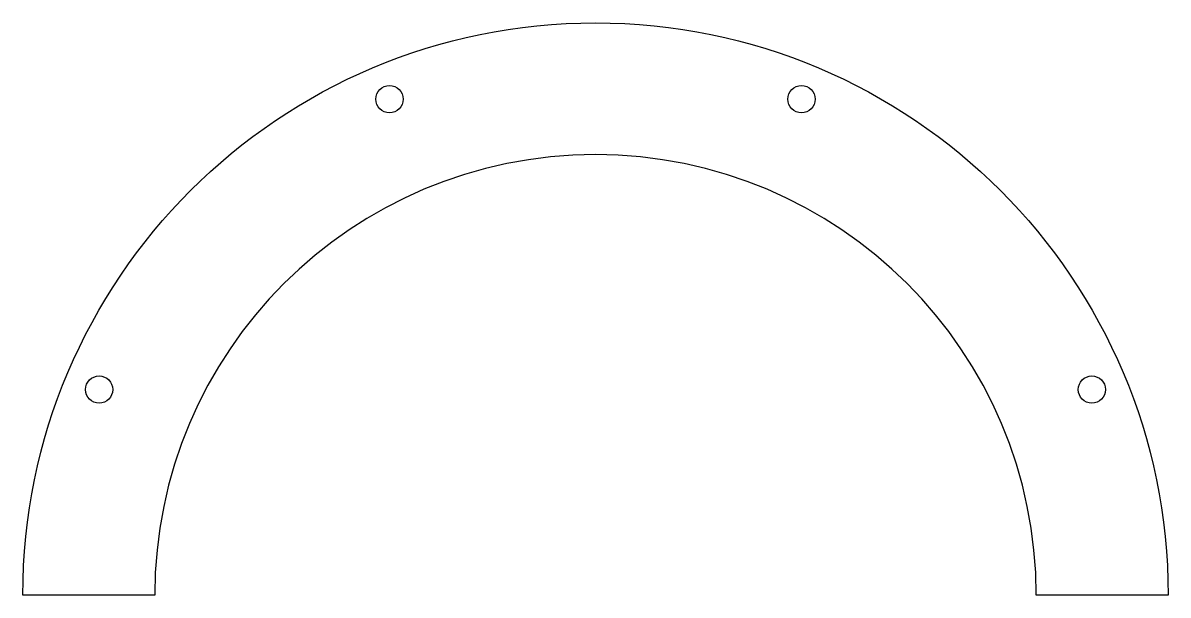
# Model space of a CAD drawing. Extents: x -178 to 178, y 0 to 178.
import ezdxf

# ---------------------------------------------------------------- set-up
doc = ezdxf.new("R2010")
doc.units = 0
doc.layers.get('0').update_dxf_attribs({"linetype": 'CONTINUOUS'})

msp = doc.modelspace()

# ---------------------------------------------------------------- linework, layer by layer
msp.add_line((178.5, 0), (167.5, 0))
msp.add_lwpolyline([(137.4, 0, 1), (-137.4, 0), (-178.5, 0, -1), (178.5, 0)], format="xyb", close=True)
for centre in [(-64.22, 154.7), (64.22, 154.7), (-154.75, 64.1), (154.75, 64.1)]:
    msp.add_circle(centre, 4.25)

doc.saveas('drawing.dxf')
